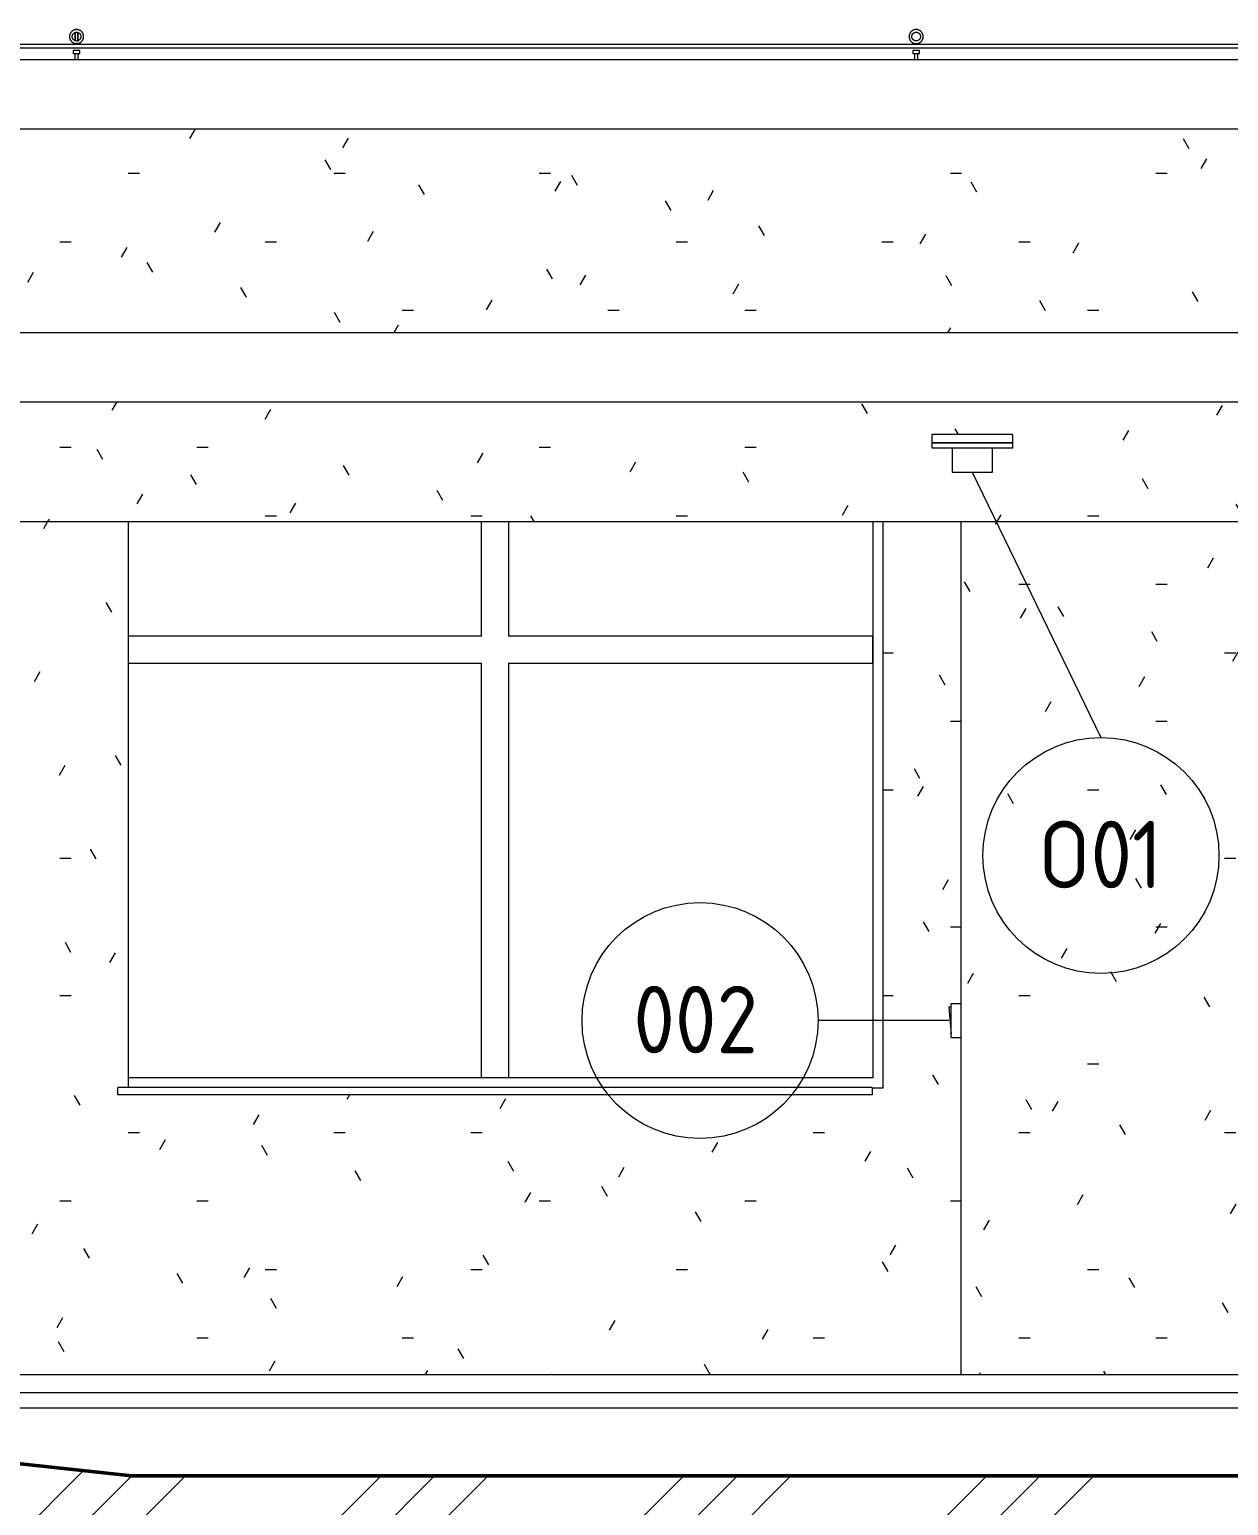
# Model space of a CAD drawing. Header units: millimetres. Extents: x -17526 to 472153, y -45352 to 20466.
# Drawn here: x 361213 to 364769, y 1942 to 6320 of the extents above; entities that cross this region are included whole.
import ezdxf

# ---------------------------------------------------------------- set-up
doc = ezdxf.new("R2010")
doc.units = ezdxf.units.MM
for name, color, linetype, lineweight in [('A-DETL-GENF', 92, 'Continuous', 9), ('A-DETL-WIDE', 214, 'Continuous', 50), ('A-FLOR', 192, 'Continuous', 9), ('A-FLOR-HRAL', 11, 'Continuous', 9), ('A-GENM', 13, 'Continuous', 9), ('A-GENM-IDEN', 13, 'Continuous', 9), ('A-GLAZ', 151, 'Continuous', 9), ('A-ROOF-OTLN', 132, 'Continuous', 9), ('A-WALL', 113, 'Continuous', 9), ('A-WALL-PATT', 111, 'Continuous', 9), ('E-LITE-EQPM', 33, 'Continuous', 9), ('E-LITE-EQPM-IDEN', 33, 'Continuous', 9), ('Q-SPCQ', 91, 'Continuous', 9)]:
    doc.layers.add(name, color=color, linetype=linetype, lineweight=lineweight)
doc.styles.add('ISOCPEUR', font='isocpeur.ttf', dxfattribs={"width": 0.9, "height": 200})
pattern_1 = [(0, (337933.75, 0), (812.8, 203.2), [33.528, -576.072, 33.528, -576.072, -3251.2]), (0, (337933.75, 0), (812.8, 203.2), [-1219.2, 33.528, -1185.672, 33.528, -576.072, -1422.4]), (0, (337933.75, 0), (812.8, 203.2), [-3048, 33.528, -372.872, 33.528, -982.472]), (120, (338238.55, 101.6), (-582.3764, 602.3054), [33.528, -576.072, 33.528, -3827.272]), (120, (338238.55, 101.6), (-582.3764, 602.3054), [-643.128, -576.072, 33.528, -1185.672, -2032]), (120, (338238.55, 101.6), (-582.3764, 602.3054), [-2438.4, 33.528, -576.072, 33.528, -1388.872]), (120, (338238.55, 101.6), (-582.3764, 602.3054), [-3081.528, -372.872, 33.528, -982.472]), (240, (338340.15, 508), (-230.4236, -805.5054), [33.528, -576.072, 33.528, -576.072, -3251.2]), (240, (338340.15, 508), (-230.4236, -805.5054), [-1219.2, 33.528, -1185.672, 33.528, -576.072, -1422.4]), (240, (338340.15, 508), (-230.4236, -805.5054), [-3048, 33.528, -372.872, 33.528, -982.472])]

# ---------------------------------------------------------------- blocks, each defined once
blk = doc.blocks.new('OKNO_2k_nadsvetlik - OKNO_2k_nadsvetlik 2400 x 1850-1972470-J-Nový')
at = {"layer": 'A-GLAZ'}
for p, q in [((3179, 4520), (3179, 4860)), ((3259, 4860), (3259, 4520)), ((4339, 4860), (4339, 3210)), ((3179, 4520), (2131.6, 4520)), ((4339, 4520), (3259, 4520)), ((4339, 4440), (4339, 4520)), ((2131.6, 4440), (3179, 4440)), ((3179, 3210), (3179, 4440)), ((3259, 4440), (3259, 3210)), ((3259, 4440), (4339, 4440)), ((4339, 3210), (2131.6, 3210)), ((3259, 3210), (3179, 3210))]:
    blk.add_line(p, q, dxfattribs=at)
blk = doc.blocks.new('parapet_ext - parapet_ext-1802085-J-Nový')
at = {"layer": 'Q-SPCQ'}
for p, q in [((2100.3, 3160), (2100.3, 3182)), ((4337.7, 3182), (2100.3, 3182)), ((4337.7, 3160), (2100.3, 3160)), ((4337.7, 3182), (4337.7, 3160))]:
    blk.add_line(p, q, dxfattribs=at)
blk = doc.blocks.new('Typ horního madla - Horní madlo_Vnitřní_-1225290-J-Nový')
at = {"layer": 'A-FLOR-HRAL'}
for p, q in [((8197.6, 6275), (839.6, 6275)), ((839.6, 6265), (8197.6, 6265))]:
    blk.add_line(p, q, dxfattribs=at)
blk = doc.blocks.new('Zábradlí - Záchytný systém kotva-V218-J-Nový')
at = {"layer": 'A-FLOR-HRAL'}
for p, q in [((1967.8, 6257.3), (1967.8, 6249.1)), ((1968.1, 6257.3), (1967.8, 6257.3)), ((1968.1, 6257.3), (1967.8, 6257.3)), ((1967.8, 6249.1), (1968.1, 6249.1)), ((1967.8, 6249.1), (1968.1, 6249.1)), ((1987.8, 6257.3), (1987.5, 6257.3)), ((1987.8, 6257.3), (1987.5, 6257.3)), ((1987.5, 6249.1), (1987.8, 6249.1)), ((1987.5, 6249.1), (1987.8, 6249.1)), ((1987.8, 6249.1), (1987.8, 6257.3))]:
    blk.add_line(p, q, dxfattribs=at)
at = {"layer": 'A-FLOR-HRAL', "flags": 128}
for points in [[(1958, 6305.8), (1957.8, 6305.1), (1957.5, 6304.2), (1957.3, 6303.4), (1957.2, 6302.6), (1957, 6301.8), (1956.9, 6301), (1956.9, 6300.1), (1956.8, 6299.3), (1956.8, 6298.8)], [(1961.8, 6312.3), (1961.2, 6311.7), (1960.7, 6311), (1960.3, 6310.3), (1959.8, 6309.6), (1959.4, 6308.9), (1959, 6308.2)], [(1969.8, 6318.2), (1969, 6317.9), (1968.3, 6317.5), (1967.5, 6317.1), (1966.8, 6316.7), (1966.1, 6316.2), (1965.4, 6315.7), (1964.8, 6315.2), (1964.1, 6314.7), (1963.5, 6314.2)], [(1964.9, 6299.9), (1964.9, 6300.4), (1965, 6300.9), (1965.1, 6301.4), (1965.2, 6301.9), (1965.3, 6302.4), (1965.5, 6302.9), (1965.7, 6303.4), (1965.8, 6303.9), (1966.1, 6304.3)], [(1968, 6307.4), (1968.4, 6307.7), (1968.7, 6308.1), (1969.1, 6308.5), (1969.5, 6308.8), (1969.9, 6309.1), (1970.3, 6309.4), (1970.8, 6309.7), (1971.2, 6310), (1971.7, 6310.2), (1972.1, 6310.5), (1972.6, 6310.7), (1973.1, 6310.9), (1973.5, 6311.1), (1974, 6311.2)], [(1982.9, 6319.1), (1982.1, 6319.3), (1981.3, 6319.4), (1980.5, 6319.6), (1979.6, 6319.7), (1978.8, 6319.7), (1978, 6319.7), (1977.1, 6319.7), (1976.3, 6319.7), (1975.5, 6319.6), (1974.6, 6319.5), (1973.8, 6319.4), (1973, 6319.2), (1972.2, 6319), (1971.4, 6318.8)], [(1977.1, 6311.7), (1977.6, 6311.8), (1978.1, 6311.7), (1978.6, 6311.7), (1979.1, 6311.7), (1979.7, 6311.6), (1980.2, 6311.5), (1980.7, 6311.4), (1981.2, 6311.3), (1981.7, 6311.1), (1982.2, 6311), (1982.6, 6310.8), (1983.1, 6310.6), (1983.6, 6310.4), (1984, 6310.1), (1984.5, 6309.9), (1984.9, 6309.6), (1985.3, 6309.3), (1985.7, 6309), (1986.1, 6308.6), (1986.5, 6308.3), (1986.9, 6307.9), (1987.3, 6307.6)], [(1993.5, 6312.6), (1992.9, 6313.2), (1992.3, 6313.8), (1991.7, 6314.4), (1991.1, 6315), (1990.4, 6315.5), (1989.7, 6316), (1989, 6316.4), (1988.3, 6316.9), (1987.6, 6317.3), (1986.8, 6317.7), (1986.1, 6318), (1985.3, 6318.3)], [(1998.6, 6298.8), (1998.6, 6299.7), (1998.6, 6300.5), (1998.5, 6301.3), (1998.4, 6302.2), (1998.2, 6303), (1998, 6303.8), (1997.8, 6304.6), (1997.6, 6305.4), (1997.3, 6306.2), (1997, 6307), (1996.7, 6307.7), (1996.3, 6308.5), (1995.9, 6309.2), (1995.5, 6309.9)], [(1956.8, 6298.8), (1956.8, 6298), (1956.9, 6297.2), (1957, 6296.3), (1957.1, 6295.5), (1957.2, 6294.7), (1957.4, 6293.9), (1957.6, 6293.1), (1957.9, 6292.3), (1958.2, 6291.5), (1958.5, 6290.7), (1958.8, 6289.9), (1959.2, 6289.2), (1959.6, 6288.5), (1960, 6287.7)], [(1962, 6285.1), (1962.6, 6284.4), (1963.2, 6283.8), (1963.8, 6283.3), (1964.4, 6282.7), (1965.1, 6282.2), (1965.7, 6281.7), (1966.4, 6281.2), (1967.2, 6280.8), (1967.9, 6280.4), (1968.6, 6280), (1969.4, 6279.7), (1970.2, 6279.4)], [(1966, 6293.6), (1965.8, 6294), (1965.6, 6294.5), (1965.4, 6295), (1965.3, 6295.5), (1965.1, 6296), (1965, 6296.5), (1965, 6297), (1964.9, 6297.5)], [(1990.6, 6297.8), (1990.6, 6297.3), (1990.5, 6296.8), (1990.4, 6296.3), (1990.3, 6295.8), (1990.1, 6295.3), (1990, 6294.8), (1989.8, 6294.3), (1989.6, 6293.8), (1989.4, 6293.3), (1989.2, 6292.9), (1988.9, 6292.4), (1988.7, 6292), (1988.4, 6291.6), (1988.1, 6291.1), (1987.8, 6290.7), (1987.4, 6290.3), (1987.1, 6289.9), (1986.7, 6289.6), (1986.4, 6289.2), (1986, 6288.9), (1985.6, 6288.6), (1985.1, 6288.3), (1984.7, 6288), (1984.3, 6287.7), (1983.8, 6287.5), (1983.4, 6287.2), (1982.9, 6287), (1982.4, 6286.8), (1981.9, 6286.6), (1981.4, 6286.5), (1980.9, 6286.3), (1980.4, 6286.2), (1979.9, 6286.1), (1979.4, 6286), (1978.9, 6286), (1978.4, 6285.9), (1977.9, 6285.9), (1977.4, 6285.9), (1976.8, 6286), (1976.3, 6286), (1975.8, 6286.1), (1975.3, 6286.2), (1974.8, 6286.3), (1974.3, 6286.4), (1973.8, 6286.5), (1973.3, 6286.7), (1972.8, 6286.9), (1972.4, 6287.1), (1971.9, 6287.3), (1971.4, 6287.6), (1971, 6287.8), (1970.6, 6288.1), (1970.1, 6288.4), (1969.7, 6288.7), (1969.3, 6289), (1968.9, 6289.4), (1968.6, 6289.7), (1968.2, 6290.1)], [(1972.5, 6278.6), (1973.4, 6278.4), (1974.2, 6278.2), (1975, 6278.1), (1975.8, 6278)], [(1975.8, 6278), (1976.7, 6278), (1977.5, 6277.9), (1978.3, 6277.9), (1979.2, 6278), (1980, 6278.1), (1980.8, 6278.2), (1981.7, 6278.3), (1982.5, 6278.5), (1983.3, 6278.7), (1984.1, 6278.9)], [(1985.7, 6279.5), (1986.4, 6279.8), (1987.2, 6280.2), (1987.9, 6280.6), (1988.7, 6281), (1989.4, 6281.5), (1990, 6281.9), (1990.7, 6282.4), (1991.4, 6283), (1992, 6283.5)], [(1989.5, 6304.1), (1989.7, 6303.6), (1989.9, 6303.2), (1990.1, 6302.7), (1990.2, 6302.2), (1990.3, 6301.7), (1990.4, 6301.2), (1990.5, 6300.7), (1990.6, 6300.2)], [(1993.7, 6285.3), (1994.2, 6286), (1994.7, 6286.7), (1995.2, 6287.4), (1995.7, 6288.1), (1996.1, 6288.8), (1996.5, 6289.5)], [(1997.4, 6291.8), (1997.7, 6292.6), (1997.9, 6293.4), (1998.1, 6294.2), (1998.3, 6295.1), (1998.4, 6295.9), (1998.5, 6296.7), (1998.6, 6297.6), (1998.6, 6298.4), (1998.6, 6298.8)]]:
    blk.add_lwpolyline(points, dxfattribs=at)
blk = doc.blocks.new('Zábradlí - Záchytný systém kotva-V219-J-Nový')
at = {"layer": 'A-FLOR-HRAL'}
for p, q in [((4455.5, 6295), (4455.4, 6295.5)), ((4480.2, 6302.7), (4480.3, 6302.2)), ((4457.8, 6257.3), (4457.8, 6249.1)), ((4458.1, 6257.3), (4457.8, 6257.3)), ((4458.1, 6257.3), (4457.8, 6257.3)), ((4457.8, 6249.1), (4458.1, 6249.1)), ((4457.8, 6249.1), (4458.1, 6249.1)), ((4477.8, 6257.3), (4477.5, 6257.3)), ((4477.8, 6257.3), (4477.5, 6257.3)), ((4477.5, 6249.1), (4477.8, 6249.1)), ((4477.5, 6249.1), (4477.8, 6249.1)), ((4477.8, 6249.1), (4477.8, 6257.3))]:
    blk.add_line(p, q, dxfattribs=at)
at = {"layer": 'A-FLOR-HRAL', "flags": 128}
for points in [[(4450, 6309.6), (4449.5, 6308.9), (4449.2, 6308.2), (4448.8, 6307.4), (4448.5, 6306.6), (4448.2, 6305.8), (4447.9, 6305.1), (4447.7, 6304.2), (4447.5, 6303.4), (4447.3, 6302.6), (4447.2, 6301.8), (4447.1, 6301), (4447, 6300.1), (4447, 6299.3), (4447, 6298.8)], [(4459.9, 6318.2), (4459.2, 6317.9), (4458.4, 6317.5), (4457.7, 6317.1), (4457, 6316.7), (4456.3, 6316.2), (4455.6, 6315.7), (4454.9, 6315.2), (4454.3, 6314.7), (4453.6, 6314.2), (4453, 6313.6), (4452.5, 6313), (4451.9, 6312.3), (4451.4, 6311.7)], [(4473.1, 6319.1), (4472.3, 6319.3), (4471.4, 6319.4), (4470.6, 6319.6), (4469.8, 6319.7), (4468.9, 6319.7), (4468.1, 6319.7), (4467.3, 6319.7), (4466.4, 6319.7), (4465.6, 6319.6), (4464.8, 6319.5), (4463.9, 6319.4), (4463.1, 6319.2), (4462.3, 6319), (4461.5, 6318.8)], [(4481.2, 6315), (4480.5, 6315.5), (4479.9, 6316), (4479.2, 6316.4), (4478.5, 6316.9), (4477.7, 6317.3), (4477, 6317.7), (4476.2, 6318)], [(4486.8, 6307.7), (4486.4, 6308.5), (4486, 6309.2), (4485.6, 6309.9), (4485.1, 6310.6), (4484.6, 6311.3), (4484.1, 6312), (4483.6, 6312.6)], [(4488.8, 6298.8), (4488.8, 6299.7), (4488.7, 6300.5), (4488.6, 6301.3), (4488.5, 6302.2), (4488.4, 6303), (4488.2, 6303.8), (4488, 6304.6), (4487.7, 6305.4), (4487.4, 6306.2)], [(4447, 6298.8), (4447, 6298), (4447, 6297.2), (4447.1, 6296.3), (4447.2, 6295.5), (4447.4, 6294.7), (4447.6, 6293.9), (4447.8, 6293.1), (4448, 6292.3), (4448.3, 6291.5)], [(4449, 6289.9), (4449.3, 6289.2), (4449.7, 6288.5), (4450.2, 6287.7), (4450.6, 6287), (4451.1, 6286.4), (4451.6, 6285.7), (4452.2, 6285.1)], [(4454.6, 6282.7), (4455.2, 6282.2), (4455.9, 6281.7), (4456.6, 6281.2), (4457.3, 6280.8), (4458, 6280.4), (4458.8, 6280), (4459.5, 6279.7)], [(4462.7, 6278.6), (4463.5, 6278.4), (4464.3, 6278.2), (4465.1, 6278.1), (4466, 6278), (4466.8, 6278), (4467.7, 6277.9), (4468.5, 6277.9), (4469.3, 6278), (4470.2, 6278.1), (4471, 6278.2), (4471.8, 6278.3), (4472.6, 6278.5), (4473.4, 6278.7), (4474.2, 6278.9)], [(4475.8, 6279.5), (4476.6, 6279.8), (4477.3, 6280.2), (4478.1, 6280.6), (4478.8, 6281), (4479.5, 6281.5), (4480.2, 6281.9), (4480.8, 6282.4), (4481.5, 6283), (4482.1, 6283.5), (4482.7, 6284.1), (4483.3, 6284.7), (4483.8, 6285.3), (4484.4, 6286)], [(4485.8, 6288.1), (4486.2, 6288.8), (4486.6, 6289.5), (4487, 6290.3), (4487.3, 6291.1), (4487.6, 6291.8), (4487.8, 6292.6), (4488.1, 6293.4), (4488.3, 6294.2), (4488.4, 6295.1), (4488.6, 6295.9), (4488.7, 6296.7), (4488.7, 6297.6), (4488.8, 6298.4), (4488.8, 6298.8)]]:
    blk.add_lwpolyline(points, dxfattribs=at)
blk = doc.blocks.new('Zábradlí - Záchytný systém kotva-V220-J-Nový')
at = {"layer": 'A-FLOR-HRAL'}
for p, q in [((1967.8, 6257.3), (1967.8, 6249.1)), ((1968.1, 6257.3), (1967.8, 6257.3)), ((1967.8, 6249.1), (1968.1, 6249.1)), ((1987.8, 6257.3), (1987.5, 6257.3)), ((1987.5, 6249.1), (1987.8, 6249.1)), ((1987.8, 6249.1), (1987.8, 6257.3))]:
    blk.add_line(p, q, dxfattribs=at)
at = {"layer": 'A-FLOR-HRAL', "flags": 128}
for points in [[(1973.8, 6311.1), (1973.8, 6310.6), (1973.8, 6310.1), (1973.8, 6309.6), (1973.8, 6309.1), (1973.8, 6308.5), (1973.8, 6308), (1973.8, 6307.4), (1973.8, 6306.8), (1973.8, 6306.2), (1973.8, 6305.6), (1973.8, 6305), (1973.8, 6304.3), (1973.8, 6303.7), (1973.8, 6303), (1973.8, 6302.4), (1973.8, 6301.7), (1973.8, 6301), (1973.8, 6300.4), (1973.8, 6299.7), (1973.8, 6299), (1973.8, 6298.8)], [(1973.8, 6298.8), (1973.8, 6299.5), (1973.8, 6300.2), (1973.8, 6300.9), (1973.8, 6301.5), (1973.8, 6302.2), (1973.8, 6302.9), (1973.8, 6303.5), (1973.8, 6304.2), (1973.8, 6304.8), (1973.8, 6305.4), (1973.8, 6306), (1973.8, 6306.7), (1973.8, 6307.2), (1973.8, 6307.8), (1973.8, 6308.4), (1973.8, 6308.9), (1973.8, 6309.5), (1973.8, 6310), (1973.8, 6310.5), (1973.8, 6311)], [(1975.1, 6318.7), (1975.3, 6318.8), (1975.4, 6318.9), (1975.5, 6319), (1975.7, 6319.1), (1975.8, 6319.2), (1975.9, 6319.3), (1976.1, 6319.4), (1976.2, 6319.4), (1976.4, 6319.5), (1976.5, 6319.5), (1976.7, 6319.6), (1976.8, 6319.6), (1977, 6319.7), (1977.1, 6319.7), (1977.3, 6319.7), (1977.5, 6319.7), (1977.6, 6319.7), (1977.8, 6319.8), (1977.9, 6319.7), (1978.1, 6319.7), (1978.2, 6319.7), (1978.4, 6319.7), (1978.6, 6319.7), (1978.7, 6319.6), (1978.9, 6319.6), (1979, 6319.6), (1979.2, 6319.5), (1979.3, 6319.5), (1979.5, 6319.4), (1979.6, 6319.3), (1979.8, 6319.2)], [(1981.8, 6298.8), (1981.8, 6299.5), (1981.8, 6300.2), (1981.8, 6300.9), (1981.8, 6301.5), (1981.8, 6302.2), (1981.8, 6302.9), (1981.8, 6303.5), (1981.8, 6304.2), (1981.8, 6304.8), (1981.8, 6305.4), (1981.8, 6306), (1981.8, 6306.7), (1981.8, 6307.2), (1981.8, 6307.8), (1981.8, 6308.4), (1981.8, 6308.9), (1981.8, 6309.5), (1981.8, 6310), (1981.8, 6310.5), (1981.8, 6311), (1981.8, 6311.4), (1981.8, 6311.9), (1981.8, 6312.3)], [(1981.8, 6312), (1981.8, 6311.6), (1981.8, 6311.1), (1981.8, 6310.6), (1981.8, 6310.1), (1981.8, 6309.6), (1981.8, 6309.1), (1981.8, 6308.5), (1981.8, 6308), (1981.8, 6307.4), (1981.8, 6306.8), (1981.8, 6306.2), (1981.8, 6305.6), (1981.8, 6305), (1981.8, 6304.3), (1981.8, 6303.7), (1981.8, 6303), (1981.8, 6302.4), (1981.8, 6301.7), (1981.8, 6301), (1981.8, 6300.4), (1981.8, 6299.7), (1981.8, 6299), (1981.8, 6298.8)], [(1973.8, 6285.7), (1973.8, 6286.1), (1973.8, 6286.6), (1973.8, 6287.1), (1973.8, 6287.6), (1973.8, 6288.1), (1973.8, 6288.6), (1973.8, 6289.1), (1973.8, 6289.7), (1973.8, 6290.3), (1973.8, 6290.9), (1973.8, 6291.5), (1973.8, 6292.1), (1973.8, 6292.7), (1973.8, 6293.3), (1973.8, 6294), (1973.8, 6294.6), (1973.8, 6295.3), (1973.8, 6296), (1973.8, 6296.6), (1973.8, 6297.3), (1973.8, 6298), (1973.8, 6298.7), (1973.8, 6298.8)], [(1973.8, 6298.8), (1973.8, 6298.2), (1973.8, 6297.5), (1973.8, 6296.8), (1973.8, 6296.1), (1973.8, 6295.5), (1973.8, 6294.8), (1973.8, 6294.2), (1973.8, 6293.5), (1973.8, 6292.9), (1973.8, 6292.3), (1973.8, 6291.6), (1973.8, 6291), (1973.8, 6290.4), (1973.8, 6289.9), (1973.8, 6289.3), (1973.8, 6288.7), (1973.8, 6288.2), (1973.8, 6287.7), (1973.8, 6287.2), (1973.8, 6286.7), (1973.8, 6286.3), (1973.8, 6285.8), (1973.8, 6285.4)], [(1980.5, 6279), (1980.4, 6278.8), (1980.2, 6278.7), (1980.1, 6278.7), (1980, 6278.6), (1979.8, 6278.5), (1979.7, 6278.4), (1979.6, 6278.3), (1979.4, 6278.3), (1979.3, 6278.2), (1979.1, 6278.1), (1979, 6278.1), (1978.8, 6278.1), (1978.7, 6278), (1978.5, 6278), (1978.3, 6278), (1978.2, 6277.9), (1978, 6277.9), (1977.9, 6277.9), (1977.7, 6277.9), (1977.5, 6277.9), (1977.4, 6278), (1977.2, 6278), (1977.1, 6278), (1976.9, 6278), (1976.8, 6278.1), (1976.6, 6278.1), (1976.4, 6278.2), (1976.3, 6278.2), (1976.1, 6278.3), (1976, 6278.4), (1975.9, 6278.4), (1975.8, 6278.5)], [(1981.8, 6283.8), (1981.8, 6284.2), (1981.8, 6284.5), (1981.8, 6284.9), (1981.8, 6285.3), (1981.8, 6285.7), (1981.8, 6286.1), (1981.8, 6286.6), (1981.8, 6287.1), (1981.8, 6287.6), (1981.8, 6288.1), (1981.8, 6288.6), (1981.8, 6289.1), (1981.8, 6289.7), (1981.8, 6290.3), (1981.8, 6290.9), (1981.8, 6291.5), (1981.8, 6292.1), (1981.8, 6292.7), (1981.8, 6293.3), (1981.8, 6294), (1981.8, 6294.6), (1981.8, 6295.3), (1981.8, 6296), (1981.8, 6296.6), (1981.8, 6297.3), (1981.8, 6298), (1981.8, 6298.7), (1981.8, 6298.8)], [(1981.8, 6298.8), (1981.8, 6298.2), (1981.8, 6297.5), (1981.8, 6296.8), (1981.8, 6296.1), (1981.8, 6295.5), (1981.8, 6294.8), (1981.8, 6294.2), (1981.8, 6293.5), (1981.8, 6292.9), (1981.8, 6292.3), (1981.8, 6291.6), (1981.8, 6291), (1981.8, 6290.4), (1981.8, 6289.9), (1981.8, 6289.3), (1981.8, 6288.7), (1981.8, 6288.2), (1981.8, 6287.7), (1981.8, 6287.2), (1981.8, 6286.7), (1981.8, 6286.3), (1981.8, 6285.8), (1981.8, 6285.4), (1981.8, 6285), (1981.8, 6284.6), (1981.8, 6284.3), (1981.8, 6283.9)]]:
    blk.add_lwpolyline(points, dxfattribs=at)
blk = doc.blocks.new('Zábradlí - Záchytný systém kotva-V221-J-Nový')
at = {"layer": 'A-FLOR-HRAL'}
for p, q in [((1967.8, 6257.3), (1967.8, 6249.1)), ((1968.1, 6257.3), (1967.8, 6257.3)), ((1987.8, 6257.3), (1967.8, 6257.3)), ((1967.8, 6249.1), (1987.8, 6249.1)), ((1967.8, 6249.1), (1968.1, 6249.1)), ((1972.8, 6249.1), (1972.8, 6229.5)), ((1982.8, 6229.5), (1982.8, 6249.1)), ((1987.8, 6257.3), (1987.5, 6257.3)), ((1987.5, 6249.1), (1987.8, 6249.1)), ((1987.8, 6249.1), (1987.8, 6257.3))]:
    blk.add_line(p, q, dxfattribs=at)
at = {"layer": 'A-FLOR-HRAL', "flags": 128}
for points in [[(1998.6, 6298.8), (1998.6, 6299.7), (1998.6, 6300.5), (1998.5, 6301.3), (1998.4, 6302.2), (1998.2, 6303), (1998, 6303.8), (1997.8, 6304.6), (1997.6, 6305.4), (1997.3, 6306.2), (1997, 6307), (1996.7, 6307.7), (1996.3, 6308.5), (1995.9, 6309.2), (1995.5, 6309.9), (1995, 6310.6), (1994.5, 6311.3), (1994, 6312), (1993.5, 6312.6), (1992.9, 6313.2), (1992.3, 6313.8), (1991.7, 6314.4), (1991.1, 6315), (1990.4, 6315.5), (1989.7, 6316), (1989, 6316.4), (1988.3, 6316.9), (1987.6, 6317.3), (1986.8, 6317.7), (1986.1, 6318), (1985.3, 6318.3), (1984.5, 6318.6), (1983.7, 6318.9), (1982.9, 6319.1), (1982.1, 6319.3), (1981.3, 6319.4), (1980.5, 6319.6), (1979.6, 6319.7), (1978.8, 6319.7), (1978, 6319.7), (1977.1, 6319.7), (1976.3, 6319.7), (1975.5, 6319.6), (1974.6, 6319.5), (1973.8, 6319.4), (1973, 6319.2), (1972.2, 6319), (1971.4, 6318.8), (1970.6, 6318.5), (1969.8, 6318.2), (1969, 6317.9), (1968.3, 6317.5), (1967.5, 6317.1), (1966.8, 6316.7), (1966.1, 6316.2), (1965.4, 6315.7), (1964.8, 6315.2), (1964.1, 6314.7), (1963.5, 6314.2), (1962.9, 6313.6), (1962.3, 6313), (1961.8, 6312.3), (1961.2, 6311.7), (1960.7, 6311), (1960.3, 6310.3), (1959.8, 6309.6), (1959.4, 6308.9), (1959, 6308.2), (1958.7, 6307.4), (1958.3, 6306.6), (1958, 6305.8), (1957.8, 6305.1), (1957.5, 6304.2), (1957.3, 6303.4), (1957.2, 6302.6), (1957, 6301.8), (1956.9, 6301), (1956.9, 6300.1), (1956.8, 6299.3), (1956.8, 6298.8)], [(1964.8, 6298.8), (1964.8, 6299.4), (1964.9, 6299.9), (1964.9, 6300.4), (1965, 6300.9), (1965.1, 6301.4), (1965.2, 6301.9), (1965.3, 6302.4), (1965.5, 6302.9), (1965.7, 6303.4), (1965.8, 6303.9), (1966.1, 6304.3), (1966.3, 6304.8), (1966.5, 6305.3), (1966.8, 6305.7), (1967.1, 6306.1), (1967.4, 6306.6), (1967.7, 6307), (1968, 6307.4), (1968.4, 6307.7), (1968.7, 6308.1), (1969.1, 6308.5), (1969.5, 6308.8), (1969.9, 6309.1), (1970.3, 6309.4), (1970.8, 6309.7), (1971.2, 6310), (1971.7, 6310.2), (1972.1, 6310.5), (1972.6, 6310.7), (1973.1, 6310.9), (1973.5, 6311.1), (1974, 6311.2), (1974.5, 6311.3), (1975, 6311.5), (1975.5, 6311.6), (1976.1, 6311.6), (1976.6, 6311.7), (1977.1, 6311.7), (1977.6, 6311.8), (1978.1, 6311.7), (1978.6, 6311.7), (1979.1, 6311.7), (1979.7, 6311.6), (1980.2, 6311.5), (1980.7, 6311.4), (1981.2, 6311.3), (1981.7, 6311.1), (1982.2, 6311), (1982.6, 6310.8), (1983.1, 6310.6), (1983.6, 6310.4), (1984, 6310.1), (1984.5, 6309.9), (1984.9, 6309.6), (1985.3, 6309.3), (1985.7, 6309), (1986.1, 6308.6), (1986.5, 6308.3), (1986.9, 6307.9), (1987.3, 6307.6), (1987.6, 6307.2), (1987.9, 6306.8), (1988.2, 6306.4), (1988.5, 6305.9), (1988.8, 6305.5), (1989.1, 6305), (1989.3, 6304.6), (1989.5, 6304.1), (1989.7, 6303.6), (1989.9, 6303.2), (1990.1, 6302.7), (1990.2, 6302.2), (1990.3, 6301.7), (1990.4, 6301.2), (1990.5, 6300.7), (1990.6, 6300.2), (1990.6, 6299.6), (1990.6, 6299.1), (1990.6, 6298.8)], [(1956.8, 6298.8), (1956.8, 6298), (1956.9, 6297.2), (1957, 6296.3), (1957.1, 6295.5), (1957.2, 6294.7), (1957.4, 6293.9), (1957.6, 6293.1), (1957.9, 6292.3), (1958.2, 6291.5), (1958.5, 6290.7), (1958.8, 6289.9), (1959.2, 6289.2), (1959.6, 6288.5), (1960, 6287.7), (1960.5, 6287), (1961, 6286.4), (1961.5, 6285.7), (1962, 6285.1), (1962.6, 6284.4), (1963.2, 6283.8), (1963.8, 6283.3), (1964.4, 6282.7), (1965.1, 6282.2), (1965.7, 6281.7), (1966.4, 6281.2), (1967.2, 6280.8), (1967.9, 6280.4), (1968.6, 6280), (1969.4, 6279.7), (1970.2, 6279.4), (1970.9, 6279.1), (1971.7, 6278.8), (1972.5, 6278.6), (1973.4, 6278.4), (1974.2, 6278.2), (1975, 6278.1), (1975.8, 6278)], [(1990.6, 6298.8), (1990.6, 6298.3), (1990.6, 6297.8), (1990.6, 6297.3), (1990.5, 6296.8), (1990.4, 6296.3), (1990.3, 6295.8), (1990.1, 6295.3), (1990, 6294.8), (1989.8, 6294.3), (1989.6, 6293.8), (1989.4, 6293.3), (1989.2, 6292.9), (1988.9, 6292.4), (1988.7, 6292), (1988.4, 6291.6), (1988.1, 6291.1), (1987.8, 6290.7), (1987.4, 6290.3), (1987.1, 6289.9), (1986.7, 6289.6), (1986.4, 6289.2), (1986, 6288.9), (1985.6, 6288.6), (1985.1, 6288.3), (1984.7, 6288), (1984.3, 6287.7), (1983.8, 6287.5), (1983.4, 6287.2), (1982.9, 6287), (1982.4, 6286.8), (1981.9, 6286.6), (1981.4, 6286.5), (1980.9, 6286.3), (1980.4, 6286.2), (1979.9, 6286.1), (1979.4, 6286), (1978.9, 6286), (1978.4, 6285.9), (1977.9, 6285.9), (1977.4, 6285.9), (1976.8, 6286), (1976.3, 6286), (1975.8, 6286.1), (1975.3, 6286.2), (1974.8, 6286.3), (1974.3, 6286.4), (1973.8, 6286.5), (1973.3, 6286.7), (1972.8, 6286.9), (1972.4, 6287.1), (1971.9, 6287.3), (1971.4, 6287.6), (1971, 6287.8), (1970.6, 6288.1), (1970.1, 6288.4), (1969.7, 6288.7), (1969.3, 6289), (1968.9, 6289.4), (1968.6, 6289.7), (1968.2, 6290.1), (1967.9, 6290.5), (1967.6, 6290.9), (1967.2, 6291.3), (1967, 6291.7), (1966.7, 6292.2), (1966.4, 6292.6), (1966.2, 6293.1), (1966, 6293.6), (1965.8, 6294), (1965.6, 6294.5), (1965.4, 6295), (1965.3, 6295.5), (1965.1, 6296), (1965, 6296.5), (1965, 6297), (1964.9, 6297.5), (1964.9, 6298), (1964.8, 6298.6), (1964.8, 6298.8)], [(1975.8, 6278), (1976.7, 6278), (1977.5, 6277.9), (1978.3, 6277.9), (1979.2, 6278), (1980, 6278.1), (1980.8, 6278.2), (1981.7, 6278.3), (1982.5, 6278.5), (1983.3, 6278.7), (1984.1, 6278.9), (1984.9, 6279.2), (1985.7, 6279.5), (1986.4, 6279.8), (1987.2, 6280.2), (1987.9, 6280.6), (1988.7, 6281), (1989.4, 6281.5), (1990, 6281.9), (1990.7, 6282.4), (1991.4, 6283), (1992, 6283.5), (1992.6, 6284.1), (1993.2, 6284.7), (1993.7, 6285.3), (1994.2, 6286), (1994.7, 6286.7), (1995.2, 6287.4), (1995.7, 6288.1), (1996.1, 6288.8), (1996.5, 6289.5), (1996.8, 6290.3), (1997.1, 6291.1), (1997.4, 6291.8), (1997.7, 6292.6), (1997.9, 6293.4), (1998.1, 6294.2), (1998.3, 6295.1), (1998.4, 6295.9), (1998.5, 6296.7), (1998.6, 6297.6), (1998.6, 6298.4), (1998.6, 6298.8)]]:
    blk.add_lwpolyline(points, dxfattribs=at)
blk = doc.blocks.new('Zábradlí - Záchytný systém kotva-V222-J-Nový')
at = {"layer": 'A-FLOR-HRAL'}
for p, q in [((4457.8, 6257.3), (4457.8, 6249.1)), ((4477.8, 6257.3), (4457.8, 6257.3)), ((4458.1, 6257.3), (4457.8, 6257.3)), ((4457.8, 6249.1), (4458.1, 6249.1)), ((4457.8, 6249.1), (4477.8, 6249.1)), ((4462.8, 6249.1), (4462.8, 6229.5)), ((4472.8, 6229.5), (4472.8, 6249.1)), ((4477.8, 6257.3), (4477.5, 6257.3)), ((4477.5, 6249.1), (4477.8, 6249.1)), ((4477.8, 6249.1), (4477.8, 6257.3))]:
    blk.add_line(p, q, dxfattribs=at)
at = {"layer": 'A-FLOR-HRAL', "flags": 128}
for points in [[(4488.8, 6298.8), (4488.8, 6299.7), (4488.7, 6300.5), (4488.6, 6301.3), (4488.5, 6302.2), (4488.4, 6303), (4488.2, 6303.8), (4488, 6304.6), (4487.7, 6305.4), (4487.4, 6306.2), (4487.1, 6307), (4486.8, 6307.7), (4486.4, 6308.5), (4486, 6309.2), (4485.6, 6309.9), (4485.1, 6310.6), (4484.6, 6311.3), (4484.1, 6312), (4483.6, 6312.6), (4483, 6313.2), (4482.4, 6313.8), (4481.8, 6314.4), (4481.2, 6315), (4480.5, 6315.5), (4479.9, 6316), (4479.2, 6316.4), (4478.5, 6316.9), (4477.7, 6317.3), (4477, 6317.7), (4476.2, 6318), (4475.5, 6318.3), (4474.7, 6318.6), (4473.9, 6318.9), (4473.1, 6319.1), (4472.3, 6319.3), (4471.4, 6319.4), (4470.6, 6319.6), (4469.8, 6319.7), (4468.9, 6319.7), (4468.1, 6319.7), (4467.3, 6319.7), (4466.4, 6319.7), (4465.6, 6319.6), (4464.8, 6319.5), (4463.9, 6319.4), (4463.1, 6319.2), (4462.3, 6319), (4461.5, 6318.8), (4460.7, 6318.5), (4459.9, 6318.2), (4459.2, 6317.9), (4458.4, 6317.5), (4457.7, 6317.1), (4457, 6316.7), (4456.3, 6316.2), (4455.6, 6315.7), (4454.9, 6315.2), (4454.3, 6314.7), (4453.6, 6314.2), (4453, 6313.6), (4452.5, 6313), (4451.9, 6312.3), (4451.4, 6311.7), (4450.9, 6311), (4450.4, 6310.3), (4450, 6309.6), (4449.5, 6308.9), (4449.2, 6308.2), (4448.8, 6307.4), (4448.5, 6306.6), (4448.2, 6305.8), (4447.9, 6305.1), (4447.7, 6304.2), (4447.5, 6303.4), (4447.3, 6302.6), (4447.2, 6301.8), (4447.1, 6301), (4447, 6300.1), (4447, 6299.3), (4447, 6298.8)], [(4455, 6298.8), (4455, 6299.4), (4455, 6299.9), (4455.1, 6300.4), (4455.1, 6300.9), (4455.2, 6301.4), (4455.3, 6301.9), (4455.5, 6302.4), (4455.6, 6302.9), (4455.8, 6303.4), (4456, 6303.9), (4456.2, 6304.3), (4456.4, 6304.8), (4456.7, 6305.3), (4456.9, 6305.7), (4457.2, 6306.1), (4457.5, 6306.6), (4457.8, 6307), (4458.2, 6307.4), (4458.5, 6307.7), (4458.9, 6308.1), (4459.3, 6308.5), (4459.7, 6308.8), (4460.1, 6309.1), (4460.5, 6309.4), (4460.9, 6309.7), (4461.3, 6310), (4461.8, 6310.2), (4462.3, 6310.5), (4462.7, 6310.7), (4463.2, 6310.9), (4463.7, 6311.1), (4464.2, 6311.2), (4464.7, 6311.3), (4465.2, 6311.5), (4465.7, 6311.6), (4466.2, 6311.6), (4466.7, 6311.7), (4467.2, 6311.7), (4467.7, 6311.8), (4468.3, 6311.7), (4468.8, 6311.7), (4469.3, 6311.7), (4469.8, 6311.6), (4470.3, 6311.5), (4470.8, 6311.4), (4471.3, 6311.3), (4471.8, 6311.1), (4472.3, 6311), (4472.8, 6310.8), (4473.2, 6310.6), (4473.7, 6310.4), (4474.2, 6310.1), (4474.6, 6309.9), (4475.1, 6309.6), (4475.5, 6309.3), (4475.9, 6309), (4476.3, 6308.6), (4476.7, 6308.3), (4477, 6307.9), (4477.4, 6307.6), (4477.7, 6307.2), (4478.1, 6306.8), (4478.4, 6306.4), (4478.7, 6305.9), (4478.9, 6305.5), (4479.2, 6305), (4479.4, 6304.6), (4479.7, 6304.1), (4479.9, 6303.6), (4480, 6303.2), (4480.2, 6302.7), (4480.3, 6302.2), (4480.5, 6301.7), (4480.6, 6301.2), (4480.7, 6300.7), (4480.7, 6300.2), (4480.8, 6299.6), (4480.8, 6299.1), (4480.8, 6298.8)], [(4447, 6298.8), (4447, 6298), (4447, 6297.2), (4447.1, 6296.3), (4447.2, 6295.5), (4447.4, 6294.7), (4447.6, 6293.9), (4447.8, 6293.1), (4448, 6292.3), (4448.3, 6291.5), (4448.6, 6290.7), (4449, 6289.9), (4449.3, 6289.2), (4449.7, 6288.5), (4450.2, 6287.7), (4450.6, 6287), (4451.1, 6286.4), (4451.6, 6285.7), (4452.2, 6285.1), (4452.7, 6284.4), (4453.3, 6283.8), (4453.9, 6283.3), (4454.6, 6282.7), (4455.2, 6282.2), (4455.9, 6281.7), (4456.6, 6281.2), (4457.3, 6280.8), (4458, 6280.4), (4458.8, 6280), (4459.5, 6279.7), (4460.3, 6279.4), (4461.1, 6279.1), (4461.9, 6278.8), (4462.7, 6278.6), (4463.5, 6278.4), (4464.3, 6278.2), (4465.1, 6278.1), (4466, 6278), (4466.8, 6278), (4467.7, 6277.9), (4468.5, 6277.9), (4469.3, 6278), (4470.2, 6278.1), (4471, 6278.2), (4471.8, 6278.3), (4472.6, 6278.5), (4473.4, 6278.7), (4474.2, 6278.9), (4475, 6279.2), (4475.8, 6279.5), (4476.6, 6279.8), (4477.3, 6280.2), (4478.1, 6280.6), (4478.8, 6281), (4479.5, 6281.5), (4480.2, 6281.9), (4480.8, 6282.4), (4481.5, 6283), (4482.1, 6283.5), (4482.7, 6284.1), (4483.3, 6284.7), (4483.8, 6285.3), (4484.4, 6286), (4484.9, 6286.7), (4485.3, 6287.4), (4485.8, 6288.1), (4486.2, 6288.8), (4486.6, 6289.5), (4487, 6290.3), (4487.3, 6291.1), (4487.6, 6291.8), (4487.8, 6292.6), (4488.1, 6293.4), (4488.3, 6294.2), (4488.4, 6295.1), (4488.6, 6295.9), (4488.7, 6296.7), (4488.7, 6297.6), (4488.8, 6298.4), (4488.8, 6298.8)], [(4480.8, 6298.8), (4480.8, 6298.3), (4480.7, 6297.8), (4480.7, 6297.3), (4480.6, 6296.8), (4480.5, 6296.3), (4480.4, 6295.8), (4480.3, 6295.3), (4480.1, 6294.8), (4480, 6294.3), (4479.8, 6293.8), (4479.6, 6293.3), (4479.3, 6292.9), (4479.1, 6292.4), (4478.8, 6292), (4478.5, 6291.6), (4478.2, 6291.1), (4477.9, 6290.7), (4477.6, 6290.3), (4477.2, 6289.9), (4476.9, 6289.6), (4476.5, 6289.2), (4476.1, 6288.9), (4475.7, 6288.6), (4475.3, 6288.3), (4474.9, 6288), (4474.4, 6287.7), (4474, 6287.5), (4473.5, 6287.2), (4473, 6287), (4472.6, 6286.8), (4472.1, 6286.6), (4471.6, 6286.5), (4471.1, 6286.3), (4470.6, 6286.2), (4470.1, 6286.1), (4469.6, 6286), (4469, 6286), (4468.5, 6285.9), (4468, 6285.9), (4467.5, 6285.9), (4467, 6286), (4466.5, 6286), (4466, 6286.1), (4465.4, 6286.2), (4464.9, 6286.3), (4464.4, 6286.4), (4463.9, 6286.5), (4463.5, 6286.7), (4463, 6286.9), (4462.5, 6287.1), (4462, 6287.3), (4461.6, 6287.6), (4461.1, 6287.8), (4460.7, 6288.1), (4460.3, 6288.4), (4459.9, 6288.7), (4459.5, 6289), (4459.1, 6289.4), (4458.7, 6289.7), (4458.4, 6290.1), (4458, 6290.5), (4457.7, 6290.9), (4457.4, 6291.3), (4457.1, 6291.7), (4456.8, 6292.2), (4456.6, 6292.6), (4456.3, 6293.1), (4456.1, 6293.6), (4455.9, 6294), (4455.7, 6294.5), (4455.5, 6295), (4455.4, 6295.5), (4455.3, 6296), (4455.2, 6296.5), (4455.1, 6297), (4455, 6297.5), (4455, 6298), (4455, 6298.6), (4455, 6298.8)]]:
    blk.add_lwpolyline(points, dxfattribs=at)
blk = doc.blocks.new('Zábradlí - Zábradlí-1236403-J-Nový')
for name in ['Zábradlí - Záchytný systém kotva-V218-J-Nový', 'Zábradlí - Záchytný systém kotva-V218-J-Nový', 'Zábradlí - Záchytný systém kotva-V221-J-Nový', 'Zábradlí - Záchytný systém kotva-V220-J-Nový', 'Zábradlí - Záchytný systém kotva-V219-J-Nový', 'Zábradlí - Záchytný systém kotva-V219-J-Nový', 'Zábradlí - Záchytný systém kotva-V219-J-Nový', 'Zábradlí - Záchytný systém kotva-V222-J-Nový']:
    blk.add_blockref(name, (0, 0))
blk = doc.blocks.new('DPS_světlo_3 - DPS_světlo_3-1467537-J-Nový')
at = {"layer": 'E-LITE-EQPM', "color": 11}
for p, q in [((10429.6, 5118.8), (10429.6, 5094.2)), ((10669.6, 5118.8), (10429.6, 5118.8)), ((10429.6, 5094.2), (10669.6, 5094.2)), ((10429.6, 5094.2), (10429.6, 5079.2)), ((10669.6, 5094.2), (10429.6, 5094.2)), ((10429.6, 5079.2), (10669.6, 5079.2)), ((10489.6, 5079.2), (10489.6, 5007.6)), ((10609.6, 5007.6), (10609.6, 5079.2)), ((10669.6, 5094.2), (10669.6, 5118.8)), ((10669.6, 5079.2), (10669.6, 5094.2)), ((10489.6, 5007.6), (10609.6, 5007.6))]:
    blk.add_line(p, q, dxfattribs=at)
blk = doc.blocks.new('Vypínač_venkovní - Typ 1-1699162-J-Nový')
at = {"layer": 'A-GENM', "color": 11}
for p, q in [((4564.6, 3419.7), (4571.6, 3340)), ((4571.6, 3330), (4571.6, 3430)), ((4601.6, 3430), (4571.6, 3430)), ((4571.6, 3330), (4601.6, 3330))]:
    blk.add_line(p, q, dxfattribs=at)
blk.add_arc((4571.6, 3340), 80, 90, 95, dxfattribs=at)
blk = doc.blocks.new('Popiska osvětlovací tělesa - Popiska okna_Bublina-1426969-J-Nový')
at = {"layer": 'E-LITE-EQPM-IDEN'}
blk.add_circle((-2272.9, 4276.9), 350, dxfattribs=at)
blk = doc.blocks.new('Popiska becný model_Bublina_CC - Popiska okna_Bublina-1416866-J-Nový')
at = {"layer": 'A-GENM-IDEN'}
blk.add_circle((3826.9, 3380), 350, dxfattribs=at)

msp = doc.modelspace()

# ---------------------------------------------------------------- hatches: boundary and pattern name
at = {"layer": 'A-DETL-GENF'}
h = msp.add_hatch(dxfattribs=at)
h.set_pattern_fill('FP_144', style=0, pattern_type=2)
h.set_pattern_definition([(45, (337933.75, 0), (-449.0128, 449.0128), []), (45, (338092.5, 0), (0, 898.0256), []), (45, (337775, 0), (0, 898.0256), [])])
h.paths.add_polyline_path([(459233.2, -2470), (459233.2, 330), (442938.6, 331), (437663.4, 532.7), (425670.9, 497.2), (412783.1, 497.2), (412783.1, 697.2), (410583.1, 697.2), (410109.6, 825.6), (405618.2, 1230), (403840, 1420.8), (400840, 1420.8), (400482.1, 1778.7), (386582.1, 1778.7), (381885, 1942.7), (376880.6, 2030), (361514.8, 2030), (360736, 2114.1), (357996, 2114.1), (357996, 2274.1), (355323.2, 1927.4), (355323.2, -2470), (458687.5, -2470)])
at = {"layer": 'A-WALL-PATT'}
h = msp.add_hatch(dxfattribs=at)
h.set_pattern_fill('FP_135', color=11, style=0, pattern_type=2)
h.set_pattern_definition(pattern_1)
h.paths.add_polyline_path([(357919.1, 2264.1), (357959.1, 2270), (357959.1, 5215.6), (357920.2, 5216.4), (357919.1, 5215.8), (357919.1, 2274.1)])
h.paths.add_polyline_path([(368568.7, 2330), (370314.1, 2330), (370314.1, 3330), (370284.1, 3330), (370284.1, 3340), (370277.2, 3419.7), (370284.1, 3420), (370284.1, 3430), (370314.1, 3430), (370314.1, 4860), (370097, 4860), (370097, 3160), (367797, 3160), (367797, 4860), (367097, 4860), (367097, 3160), (364797, 3160), (364797, 4860), (364184.1, 4860), (364184.1, 2330), (367693.7, 2330)])
h.paths.add_polyline_path([(357919.1, 5418.3), (357921.6, 5419.6), (357923.7, 5419.8), (370594.1, 5419.8), (370594.1, 6025.6), (357919.1, 6025.6), (357919.1, 5419)])
h = msp.add_hatch(dxfattribs=at)
h.set_pattern_fill('FP_135', color=11, style=0, pattern_type=2)
h.set_pattern_definition(pattern_1)
h.paths.add_polyline_path([(370844.1, 2270), (370874.1, 2270.5), (370874.1, 5215.6), (357959.1, 5215.6), (357959.1, 2270), (357968.4, 2270.5), (357996, 2274.1), (357996, 2270.5), (358469.1, 2270.5), (358469.1, 4860), (370314.1, 4860), (370314.1, 2270.5), (370844.1, 2270.5)])
h.paths.add_polyline_path([(368489.1, 4987.8), (368468.6, 4990.5), (368449.5, 4998.5), (368433, 5011.1), (368420.4, 5027.5), (368412.5, 5046.7), (368409.8, 5067.2), (368412.5, 5087.8), (368421.6, 5108.5), (368433, 5123.3), (368449.5, 5135.9), (368468.6, 5143.9), (368489.1, 5146.6), (368509.7, 5143.9), (368528.8, 5135.9), (368547.6, 5120.2), (368557.9, 5106.9), (368565.8, 5087.8), (368568.5, 5067.2), (368565.8, 5046.7), (368556.7, 5026), (368545.3, 5011.1), (368528.8, 4998.5), (368509.7, 4990.5)])
h.paths.add_polyline_path([(363957.2, 5007), (363949.1, 5007), (363949.1, 5078.6), (363889.1, 5078.6), (363889.1, 5118.2), (364129.1, 5118.2), (364129.1, 5078.6), (364069.1, 5078.6), (364069.1, 5007), (363966.7, 5007)])
h.paths.add_polyline_path([(369866.2, 5007.6), (369864.1, 5007.6), (369864.1, 5079.2), (369804.1, 5079.2), (369804.1, 5118.8), (370044.1, 5118.8), (370044.1, 5079.2), (369984.1, 5079.2), (369984.1, 5007.6), (369872.2, 5007.6)])
h.paths.add_polyline_path([(358251.6, 5007.6), (358149.1, 5007.6), (358149.1, 5079.2), (358089.1, 5079.2), (358089.1, 5118.8), (358329.1, 5118.8), (358329.1, 5079.2), (358269.1, 5079.2), (358269.1, 5007.6), (358261.1, 5007.6)])
h.paths.add_polyline_path([(368546, 5158.6), (368492.3, 5173.6), (368492.3, 5163.6), (368432.3, 5163.6), (368432.3, 5203.6), (368492.3, 5203.6), (368492.3, 5193.6), (368546, 5208.6), (368546, 5173.6)])
h = msp.add_hatch(dxfattribs=at)
h.set_pattern_fill('FP_135', color=11, style=0, pattern_type=2)
h.set_pattern_definition(pattern_1)
h.paths.add_polyline_path([(358754.1, 2330), (363976.1, 2330), (363975.2, 3330), (363946.1, 3330), (363946.1, 3340), (363939.2, 3419.7), (363946.1, 3420), (363946.1, 3430), (363976.1, 3430), (363975.2, 4860), (363743.5, 4860), (363743.5, 3180), (363712.2, 3180), (363712.2, 3160), (361474.8, 3160), (361474.8, 3182), (361506.1, 3182), (361506.1, 4860), (360749.1, 4860), (360749.1, 3160), (358769.1, 3160), (358769.1, 4860), (358754.1, 4860), (358754.1, 2518.4)])
h = msp.add_hatch(dxfattribs=at)
h.set_pattern_fill('FP_135', color=11, style=0, pattern_type=2)
h.set_pattern_definition(pattern_1)
h.paths.add_polyline_path([(364184.1, 2330), (364184.1, 4860), (363976.1, 4860), (363976.1, 2330), (364173.5, 2330)])

# ---------------------------------------------------------------- linework, layer by layer
at = {"layer": 'A-DETL-WIDE'}
for p, q in [((361514.8, 2030), (360736, 2114.1)), ((368014.8, 2030), (361514.8, 2030))]:
    msp.add_line(p, q, dxfattribs=at)
at = {"layer": 'A-FLOR'}
for p, q in [((358469.1, 2330), (370314.1, 2330)), ((358469.1, 2276.7), (370314.1, 2276.7)), ((370844.1, 2230), (357996, 2230))]:
    msp.add_line(p, q, dxfattribs=at)
at = {"layer": 'A-GENM-IDEN'}
msp.add_line((363939.2, 3380), (363551.5, 3380), dxfattribs=at)
at = {"layer": 'A-ROOF-OTLN', "color": 11}
for p, q in [((377115, 6229.8), (357675.2, 6229.8)), ((357675.2, 6025.6), (376724.2, 6025.6)), ((370940.1, 5419.8), (357923.2, 5419.8)), ((357923.2, 5215.6), (370940.1, 5215.6))]:
    msp.add_line(p, q, dxfattribs=at)
at = {"layer": 'A-WALL', "color": 11}
for p, q in [((358469.1, 4860), (370314.1, 4860)), ((361506.1, 3182), (361506.1, 4860)), ((363743.5, 4860), (363743.5, 3180)), ((363976.1, 2330), (363976.1, 4860)), ((363743.5, 3180), (363712.2, 3180))]:
    msp.add_line(p, q, dxfattribs=at)
at = {"layer": 'E-LITE-EQPM-IDEN'}
msp.add_line((364009.1, 5007), (364390.7, 4219.7), dxfattribs=at)

# ---------------------------------------------------------------- block references
at = {"layer": 'A-FLOR-HRAL'}
for name in ['Zábradlí - Zábradlí-1236403-J-Nový', 'Typ horního madla - Horní madlo_Vnitřní_-1225290-J-Nový']:
    msp.add_blockref(name, (359374.6, 0), dxfattribs=at)
at = {"layer": 'A-GENM', "color": 11}
msp.add_blockref('Vypínač_venkovní - Typ 1-1699162-J-Nový', (359374.6, 0), dxfattribs=at)
at = {"layer": 'A-GENM-IDEN'}
msp.add_blockref('Popiska becný model_Bublina_CC - Popiska okna_Bublina-1416866-J-Nový', (359374.6, 0), dxfattribs=at)
at = {"layer": 'A-GLAZ'}
msp.add_blockref('OKNO_2k_nadsvetlik - OKNO_2k_nadsvetlik 2400 x 1850-1972470-J-Nový', (359374.6, 0), dxfattribs=at)
at = {"layer": 'E-LITE-EQPM', "color": 11}
msp.add_blockref('DPS_světlo_3 - DPS_světlo_3-1467537-J-Nový', (353459.6, -0.7), dxfattribs=at)
at = {"layer": 'E-LITE-EQPM-IDEN'}
msp.add_blockref('Popiska osvětlovací tělesa - Popiska okna_Bublina-1426969-J-Nový', (366663.6, -407.3), dxfattribs=at)
at = {"layer": 'Q-SPCQ'}
msp.add_blockref('parapet_ext - parapet_ext-1802085-J-Nový', (359374.6, 0), dxfattribs=at)

# ---------------------------------------------------------------- texts
at = {"layer": 'A-GENM-IDEN', "insert": (363003.7, 3483.1), "char_height": 200, "width": 476.202, "attachment_point": 1, "style": 'ISOCPEUR'}
msp.add_mtext('002', dxfattribs=at)
at = {"layer": 'E-LITE-EQPM-IDEN', "insert": (364204.7, 3972.7), "char_height": 200, "width": 447.342, "attachment_point": 1, "style": 'ISOCPEUR'}
msp.add_mtext('O01', dxfattribs=at)

doc.saveas('drawing.dxf')
